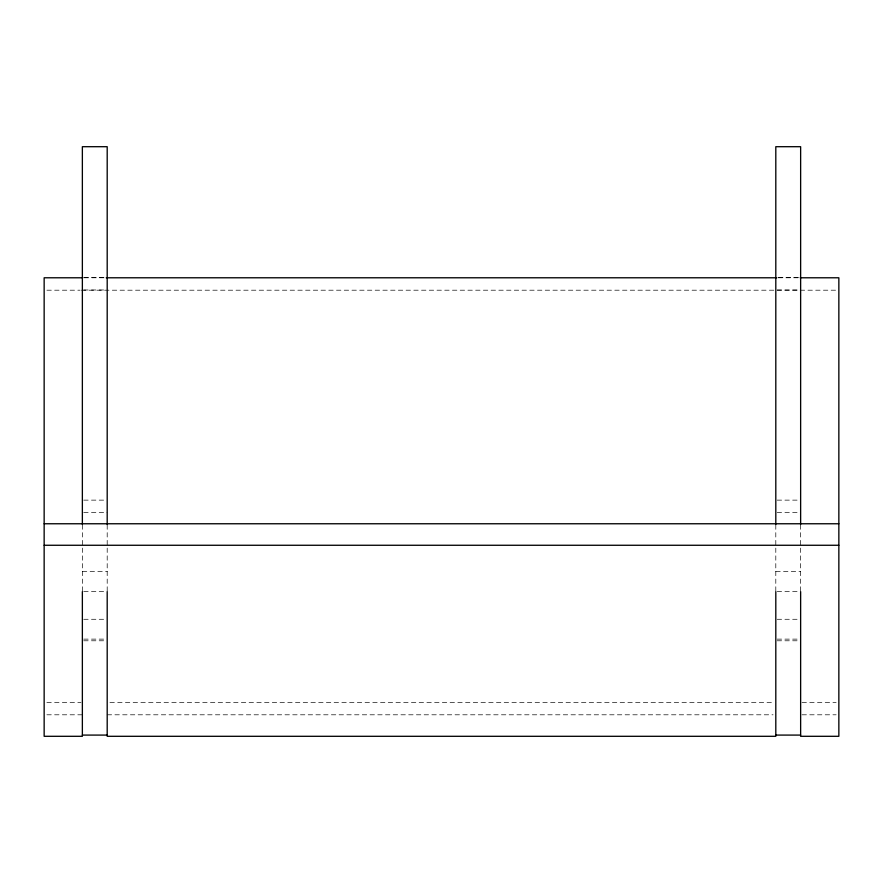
<?xml version="1.0" encoding="UTF-8"?>
<svg xmlns="http://www.w3.org/2000/svg" width="883" height="883" viewBox="0 0 883 883"><rect width="100%" height="100%" fill="white"/><g stroke="black" fill="none" stroke-linecap="round" stroke-linejoin="round"><path stroke-width="0.66" stroke-dasharray="4.42 3.31" d="M83.742 277.571L104.437 277.571M778.563 277.571L799.258 277.571M84.161 277.781L104.856 277.781M778.144 277.781L798.839 277.781M83.742 289.977L105.817 289.977M777.183 289.977L799.258 289.977M46.909 290.198L80.022 290.198M81.402 290.198L798.839 290.198M800.219 290.198L837.47 290.198M83.742 500.131L105.817 500.131M777.183 500.131L799.258 500.131M83.742 512.548L107.196 512.526M777.183 512.548L799.258 512.526M82.362 571.411L107.196 571.411M775.804 571.411L800.638 571.411M83.742 591.588L105.817 591.588M777.183 591.588L799.258 591.588M83.742 619.281L105.817 619.281M777.183 619.281L799.258 619.281M83.742 639.126L105.817 639.126M777.183 639.126L799.258 639.126M83.742 640.782L105.817 640.782M777.183 640.782L799.258 640.782M46.876 702.382L80.993 702.382M109.945 702.382L773.055 702.382M802.007 702.382L836.124 702.382M46.876 714.8L82.362 714.8M107.196 714.8L773.055 714.8M802.007 714.8L836.124 714.8M800.638 524.899L800.638 590.97M775.804 524.899L775.804 590.981M107.196 524.899L107.196 590.97M82.362 524.899L82.362 590.981"/><path stroke-width="1.32" d="M82.781 277.781L44.15 277.781L44.15 736.301L82.362 736.301L82.362 591.588M106.236 277.781L776.764 277.781M800.219 277.781L838.85 277.781L838.85 736.301L800.638 736.301L800.638 591.588M44.15 523.762L838.85 523.762M44.15 545.264L838.85 545.264M82.362 735.086L107.196 735.086M775.804 735.086L800.638 735.086M800.638 524.524L800.638 146.699L775.804 146.699L775.804 524.524M775.804 591.588L775.804 736.301L107.196 736.301L107.196 591.588M107.196 524.524L107.196 146.699L82.362 146.699L82.362 524.524"/></g></svg>
